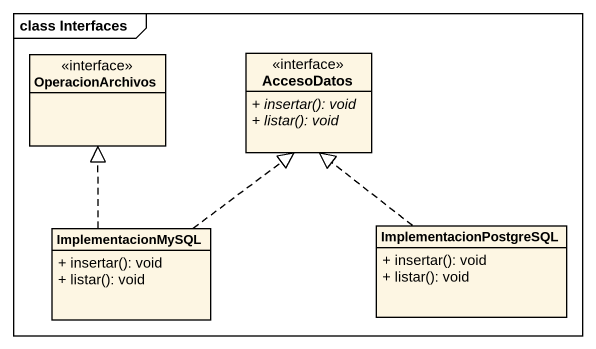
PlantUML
@startuml
mainframe class Interfaces
hide circle
hide empty members
skinparam classAttributeIconSize 0
class OperacionArchivos <<interface>>
class AccesoDatos <<interface>> {
  {abstract} + insertar(): void
  {abstract} + listar(): void
}
class ImplementacionMySQL {
  + insertar(): void
  + listar(): void
}
class ImplementacionPostgreSQL {
  + insertar(): void
  + listar(): void
}
ImplementacionMySQL .up.|> OperacionArchivos
ImplementacionMySQL .up.|> AccesoDatos
ImplementacionPostgreSQL .up.|> AccesoDatos
@enduml
